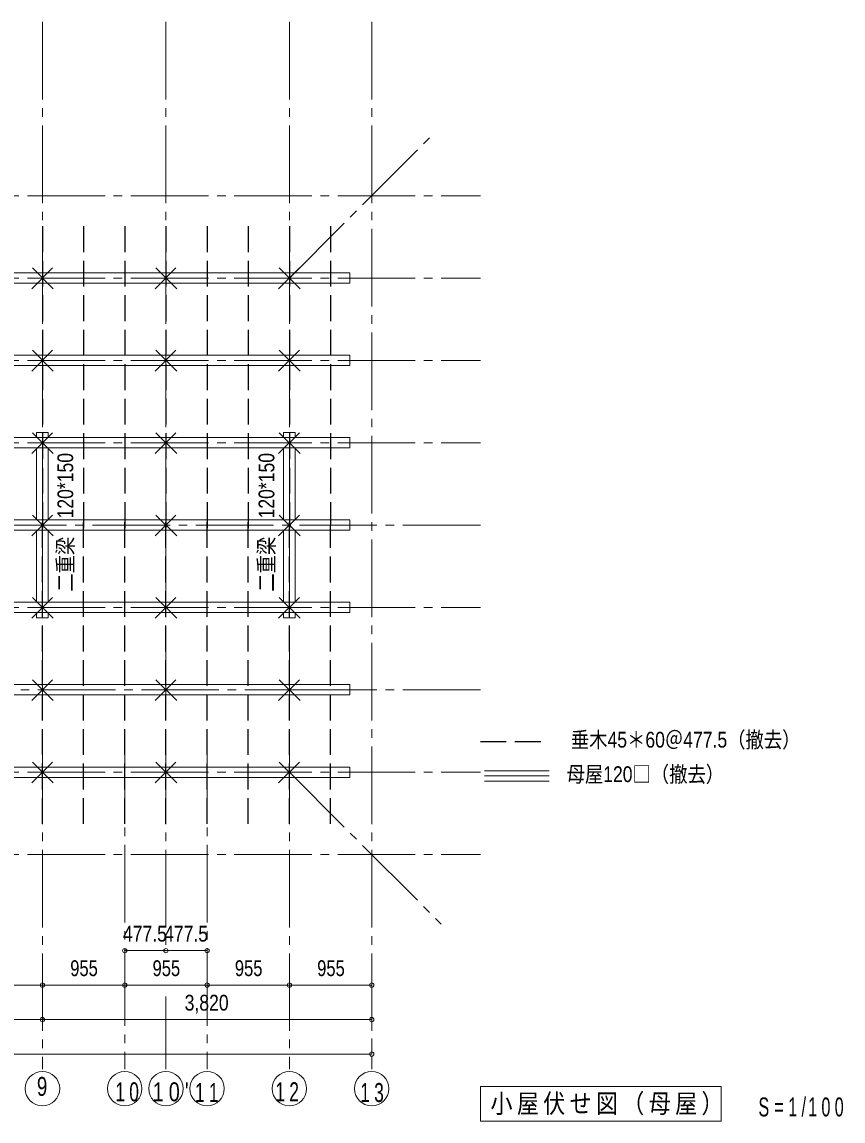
# Model space of a CAD drawing. Units: millimetres at full size, sheet at 1:100. Extents: x -20320 to -574, y -13906 to 13689.
# Drawn here: x -10403 to -877, y -13906 to -1161 of the extents above; entities that cross this region are included whole.
import ezdxf
from ezdxf.enums import TextEntityAlignment as Align

# ---------------------------------------------------------------- set-up
doc = ezdxf.new("R2010")
doc.units = ezdxf.units.MM
doc.header["$LTSCALE"] = 100
doc.header["$PDMODE"] = 32
doc.header["$PDSIZE"] = 50
doc.linetypes.add('CHAIN2', pattern=[12, 9, -1, 1, -1])
doc.linetypes.add('DASHED3', pattern=[4, 3, -1])
for name, color, linetype, lineweight in [('1-0_通り心', 253, 'CHAIN2', 9), ('1-3_仕上げ', 3, 'DASHED3', 25), ('1-4_見え掛り', 5, 'Continuous', 15), ('1-B_予備', 3, 'Continuous', 25), ('1-D_寸法', 4, 'Continuous', 9), ('1-E_文字', 3, 'Continuous', 9), ('1-F_補助線', 3, 'Continuous', 9)]:
    doc.layers.add(name, color=color, linetype=linetype, lineweight=lineweight)
doc.styles.add('ＭＳ Ｐゴシック', font='')
doc.styles.get('ＭＳ Ｐゴシック').set_extended_font_data('MS PGothic')

# ---------------------------------------------------------------- blocks, each defined once
blk = doc.blocks.new('9')
at = {"layer": '1-E_文字', "color": 4}
blk.add_circle((1.4, 43.1), 200, dxfattribs=at)
at = {"layer": '1-E_文字', "style": 'ＭＳ Ｐゴシック', "width": 0.75}
blk.add_text('9', height=219.9, dxfattribs=at).set_placement((-62.6, -106.9), align=Align.BOTTOM_LEFT)
blk = doc.blocks.new('10')
at = {"layer": '1-E_文字', "color": 4}
blk.add_circle((-6.1, 43.1), 200, dxfattribs=at)
at = {"layer": '1-E_文字', "insert": (-115.1, -106.9), "char_height": 219.9, "attachment_point": 7, "style": 'ＭＳ Ｐゴシック'}
blk.add_mtext('\\T1.44;\\W0.7;10', dxfattribs=at)
blk = doc.blocks.new("10'")
at = {"layer": '1-E_文字', "color": 4}
blk.add_circle((1.3, 7.4), 200, dxfattribs=at)
at = {"layer": '1-E_文字', "insert": (-152.7, -142.6), "char_height": 219.9, "attachment_point": 7, "style": 'ＭＳ Ｐゴシック'}
blk.add_mtext("\\T1.46;\\W0.8;10'", dxfattribs=at)
blk = doc.blocks.new('11s')
at = {"layer": '1-F_補助線', "color": 4}
blk.add_circle((2.9, 154.1), 200, dxfattribs=at)
at = {"layer": '1-F_補助線', "insert": (-137.5, 0), "char_height": 219.9, "attachment_point": 7, "style": 'ＭＳ Ｐゴシック'}
blk.add_mtext('\\T1.44;\\W0.7;11', dxfattribs=at)
blk = doc.blocks.new('12')
at = {"layer": '1-E_文字', "color": 4}
blk.add_circle((7.3, 42.1), 200, dxfattribs=at)
at = {"layer": '1-E_文字', "insert": (-155.3, -104), "char_height": 219.9, "attachment_point": 7, "style": 'ＭＳ Ｐゴシック'}
blk.add_mtext('\\T1.44;\\W0.7;12', dxfattribs=at)
blk = doc.blocks.new('13')
at = {"layer": '1-E_文字', "color": 4}
blk.add_circle((-0.2, 45.1), 200, dxfattribs=at)
at = {"layer": '1-E_文字', "insert": (-132.8, -113.1), "char_height": 219.9, "attachment_point": 7, "style": 'ＭＳ Ｐゴシック'}
blk.add_mtext('\\T1.44;\\W0.7;13', dxfattribs=at)

msp = doc.modelspace()

# ---------------------------------------------------------------- linework, layer by layer
at = {"layer": '1-0_通り心'}
for p, q in [((-10165.6, -1161.4), (-10165.6, -13305.5)), ((-8733.1, -1161.4), (-8733.1, -11930)), ((-7300.6, -1161.4), (-7300.6, -13305.5)), ((-6345.6, -1161.4), (-6345.6, -13305.5)), ((-7300.6, -4130.5), (-5671.2, -2501.1)), ((-19939.4, -3175.5), (-5084.8, -3175.5)), ((-19939.4, -4130.5), (-5084.8, -4130.5)), ((-19939.4, -5085.5), (-5084.8, -5085.5)), ((-19939.4, -6040.5), (-5084.8, -6040.5)), ((-5084.8, -6995.5), (-10798.1, -6995.5)), ((-19939.4, -7950.5), (-5084.8, -7950.5)), ((-6918.1, -8905.5), (-19939.4, -8905.5)), ((-5084.8, -8905.5), (-6918.1, -8905.5)), ((-9210.6, -9502.3), (-9210.6, -13305.5)), ((-8255.6, -9502.3), (-8255.6, -13208.7)), ((-19939.4, -9860.5), (-5084.8, -9860.5)), ((-7300.6, -9860.5), (-5537.8, -11623.3)), ((-4284.8, -9904.1), (-5036.6, -9904.1)), ((-19939.4, -10815.5), (-5084.8, -10815.5)), ((-8733.1, -12462.6), (-8733.1, -13305.5)), ((-8255.6, -13208.7), (-8255.6, -13305.5))]:
    msp.add_line(p, q, dxfattribs=at)
at = {"layer": '1-3_仕上げ'}
for p, q in [((-10165.6, -3530.5), (-10165.6, -7055.5)), ((-9688.1, -3530.5), (-9688.1, -7055.5)), ((-9210.6, -3530.5), (-9210.6, -7055.5)), ((-8733.1, -3530.5), (-8733.1, -7055.5)), ((-8255.6, -3530.5), (-8255.6, -7055.5)), ((-7778.1, -3530.5), (-7778.1, -7055.5)), ((-7300.6, -3530.5), (-7300.6, -7055.5)), ((-6823.1, -3530.5), (-6823.1, -6995.5)), ((-10165.6, -10460.5), (-10165.6, -6935.5)), ((-9688.1, -10460.5), (-9688.1, -6935.5)), ((-9210.6, -10460.5), (-9210.6, -6935.5)), ((-8733.1, -10460.5), (-8733.1, -6935.5)), ((-8255.6, -10460.5), (-8255.6, -6935.5)), ((-7778.1, -10460.5), (-7778.1, -6935.5)), ((-7300.6, -10460.5), (-7300.6, -6935.5)), ((-6823.1, -10460.5), (-6823.1, -6995.5)), ((-5084.8, -9505.5), (-4284.8, -9505.5))]:
    msp.add_line(p, q, dxfattribs=at)
at = {"layer": '1-4_見え掛り', "color": 4, "lineweight": 9}
for p, q in [((-17550.6, -4070.5), (-6600.6, -4070.5)), ((-6600.6, -4070.5), (-6600.6, -4190.5)), ((-17550.6, -4190.5), (-6600.6, -4190.5)), ((-17550.6, -9800.5), (-6600.6, -9800.5)), ((-6600.6, -9800.5), (-6600.6, -9920.5)), ((-17550.6, -9920.5), (-6600.6, -9920.5))]:
    msp.add_line(p, q, dxfattribs=at)
at = {"layer": '1-4_見え掛り'}
for p, q in [((-17550.6, -5145.5), (-6600.6, -5145.5)), ((-10098.1, -5920.5), (-10098.1, -5980.5)), ((-7233.1, -5920.5), (-7233.1, -5980.5)), ((-17550.6, -6100.5), (-6600.6, -6100.5)), ((-10233.1, -6100.5), (-10233.1, -6935.5)), ((-10098.1, -6100.5), (-10098.1, -6935.5)), ((-7368.1, -6100.5), (-7368.1, -6935.5)), ((-7233.1, -6100.5), (-7233.1, -6935.5)), ((-17550.6, -7055.5), (-6600.6, -7055.5)), ((-10233.1, -7890.5), (-10233.1, -7055.5)), ((-10098.1, -7890.5), (-10098.1, -7055.5)), ((-7368.1, -7890.5), (-7368.1, -7055.5)), ((-7233.1, -7890.5), (-7233.1, -7055.5)), ((-17550.6, -8010.5), (-6600.6, -8010.5)), ((-10098.1, -8070.5), (-10098.1, -8010.5)), ((-7233.1, -8070.5), (-7233.1, -8010.5)), ((-17550.6, -8965.5), (-6600.6, -8965.5)), ((-5036.6, -9964.1), (-4284.8, -9964.1))]:
    msp.add_line(p, q, dxfattribs=at)
for points in [[(-17550.6, -5025.5), (-6600.6, -5025.5), (-6600.6, -5145.5)], [(-17550.6, -5980.5), (-6600.6, -5980.5), (-6600.6, -6100.5)], [(-10098.1, -5920.5), (-10233.1, -5920.5), (-10233.1, -5980.5)], [(-7233.1, -5920.5), (-7368.1, -5920.5), (-7368.1, -5980.5)], [(-17550.6, -6935.5), (-6600.6, -6935.5), (-6600.6, -7055.5)], [(-17550.6, -7890.5), (-6600.6, -7890.5), (-6600.6, -8010.5)], [(-10098.1, -8070.5), (-10233.1, -8070.5), (-10233.1, -8010.5)], [(-7233.1, -8070.5), (-7368.1, -8070.5), (-7368.1, -8010.5)], [(-17550.6, -8845.5), (-6600.6, -8845.5), (-6600.6, -8965.5)], [(-5036.6, -9844.1), (-5019.7, -9844.1), (-4284.8, -9844.1)]]:
    msp.add_lwpolyline(points, dxfattribs=at)
at = {"layer": '1-B_予備'}
for p, q in [((-10290.6, -4255.5), (-10048.8, -4013.6)), ((-10040.6, -4255.5), (-10282.4, -4013.6)), ((-8858.1, -4255.5), (-8616.3, -4013.6)), ((-8608.1, -4255.5), (-8849.9, -4013.6)), ((-7425.6, -4255.5), (-7183.8, -4013.6)), ((-7175.6, -4255.5), (-7417.4, -4013.6)), ((-10290.6, -5210.5), (-10048.8, -4968.6)), ((-10040.6, -5210.5), (-10282.4, -4968.6)), ((-8858.1, -5210.5), (-8616.3, -4968.6)), ((-8608.1, -5210.5), (-8849.9, -4968.6)), ((-7425.6, -5210.5), (-7183.8, -4968.6)), ((-7175.6, -5210.5), (-7417.4, -4968.6)), ((-10290.6, -6165.5), (-10048.8, -5923.6)), ((-10040.6, -6165.5), (-10282.4, -5923.6)), ((-8858.1, -6165.5), (-8616.3, -5923.6)), ((-8608.1, -6165.5), (-8849.9, -5923.6)), ((-7425.6, -6165.5), (-7183.8, -5923.6)), ((-7175.6, -6165.5), (-7417.4, -5923.6)), ((-10290.6, -7120.5), (-10048.8, -6878.6)), ((-10040.6, -7120.5), (-10282.4, -6878.6)), ((-8858.1, -7120.5), (-8616.3, -6878.6)), ((-8608.1, -7120.5), (-8849.9, -6878.6)), ((-7425.6, -7120.5), (-7183.8, -6878.6)), ((-7175.6, -7120.5), (-7417.4, -6878.6)), ((-10290.6, -8075.5), (-10048.8, -7833.6)), ((-10040.6, -8075.5), (-10282.4, -7833.6)), ((-8858.1, -8075.5), (-8616.3, -7833.6)), ((-8608.1, -8075.5), (-8849.9, -7833.6)), ((-7425.6, -8075.5), (-7183.8, -7833.6)), ((-7175.6, -8075.5), (-7417.4, -7833.6)), ((-10290.6, -9030.5), (-10048.8, -8788.6)), ((-10040.6, -9030.5), (-10282.4, -8788.6)), ((-8858.1, -9030.5), (-8616.3, -8788.6)), ((-8608.1, -9030.5), (-8849.9, -8788.6)), ((-7425.6, -9030.5), (-7183.8, -8788.6)), ((-7175.6, -9030.5), (-7417.4, -8788.6)), ((-10290.6, -9985.5), (-10048.8, -9743.6)), ((-10040.6, -9985.5), (-10282.4, -9743.6)), ((-8858.1, -9985.5), (-8616.3, -9743.6)), ((-8608.1, -9985.5), (-8849.9, -9743.6)), ((-7425.6, -9985.5), (-7183.8, -9743.6)), ((-7175.6, -9985.5), (-7417.4, -9743.6))]:
    msp.add_line(p, q, dxfattribs=at)
at = {"layer": '1-D_寸法'}
for p, q in [((-9210.6, -11930), (-8733.1, -11930)), ((-8733.1, -11930), (-8255.6, -11930)), ((-10165.6, -12330), (-10165.6, -12082)), ((-9210.6, -12330), (-9210.6, -12082)), ((-8255.6, -12330), (-8255.6, -12082)), ((-7300.6, -12330), (-7300.6, -12082)), ((-6345.6, -12330), (-6345.6, -12082)), ((-11120.6, -12330), (-10165.6, -12330)), ((-10165.6, -12330), (-9210.6, -12330)), ((-9210.6, -12330), (-8255.6, -12330)), ((-8255.6, -12330), (-7300.6, -12330)), ((-7300.6, -12330), (-6345.6, -12330)), ((-13985.6, -12730), (-10165.6, -12730)), ((-10165.6, -12730), (-6345.6, -12730)), ((-6345.6, -13130), (-6345.6, -12948)), ((-17805.6, -13130), (-6345.6, -13130))]:
    msp.add_line(p, q, dxfattribs=at)
for p in [(-9210.6, -11930), (-8733.1, -11930), (-8255.6, -11930), (-10165.6, -12330), (-9210.6, -12330), (-8255.6, -12330), (-7300.6, -12330), (-6345.6, -12330), (-10165.6, -12730), (-6345.6, -12730), (-6345.6, -13130)]:
    msp.add_point(p, dxfattribs=at)
at = {"layer": '1-E_文字', "color": 4}
msp.add_line((-2289.1, -13905.5), (-5084.8, -13905.5), dxfattribs=at)
msp.add_lwpolyline([(-2289.1, -13905.5), (-2289.1, -13505.5), (-5084.8, -13505.5), (-5084.8, -13905.5)], dxfattribs=at)

# ---------------------------------------------------------------- block references
at = {"layer": '1-F_補助線'}
for name, p in [('9', (-10167, -13573.1)), ('10', (-9204.5, -13573.1)), ("10'", (-8734.5, -13537.4)), ('11s', (-8258.5, -13684.1)), ('12', (-7307.9, -13572.1)), ('13', (-6345.4, -13575.1))]:
    msp.add_blockref(name, p, dxfattribs=at)

# ---------------------------------------------------------------- texts
at = {"layer": '1-D_寸法', "color": 3, "style": 'ＭＳ Ｐゴシック'}
for s, width, p in [('477.5', 0.85, (-9231.9, -11880)), ('477.5', 0.85, (-8754.4, -11880)), ('955', 0.8, (-9843.1, -12280)), ('955', 0.8, (-8888.1, -12280)), ('955', 0.8, (-7933.1, -12280)), ('955', 0.8, (-6978.1, -12280)), ('3,820', 0.85, (-8515.6, -12680))]:
    msp.add_text(s, height=183.3, dxfattribs=dict(at, width=width)).set_placement(p, align=Align.BOTTOM_LEFT)
at = {"layer": '1-E_文字', "style": 'ＭＳ Ｐゴシック', "width": 0.85}
for p in [(-9753.5, -7768.5), (-7419.9, -7768.5)]:
    msp.add_text('二重梁\u3000120*150', height=183.3, rotation=90, dxfattribs=at).set_placement(p, align=Align.BOTTOM_LEFT)
for s, p in [('垂木45＊60＠477.5（撤去）', (-4034.8, -9630.5)), ('母屋120□（撤去）', (-4084.8, -10030.5))]:
    msp.add_text(s, height=183.3, dxfattribs=at).set_placement(p, align=Align.BOTTOM_LEFT)
at = {"layer": '1-E_文字', "char_height": 219.9, "attachment_point": 7, "style": 'ＭＳ Ｐゴシック'}
for s, insert in [('\\T1.2;\\W0.85;小屋伏せ図（母屋）', (-4967.3, -13840.6)), ('\\T1.48;\\W0.65;S=1/100', (-1858.6, -13855.2))]:
    msp.add_mtext(s, dxfattribs=dict(at, insert=insert))

doc.saveas('drawing.dxf')
